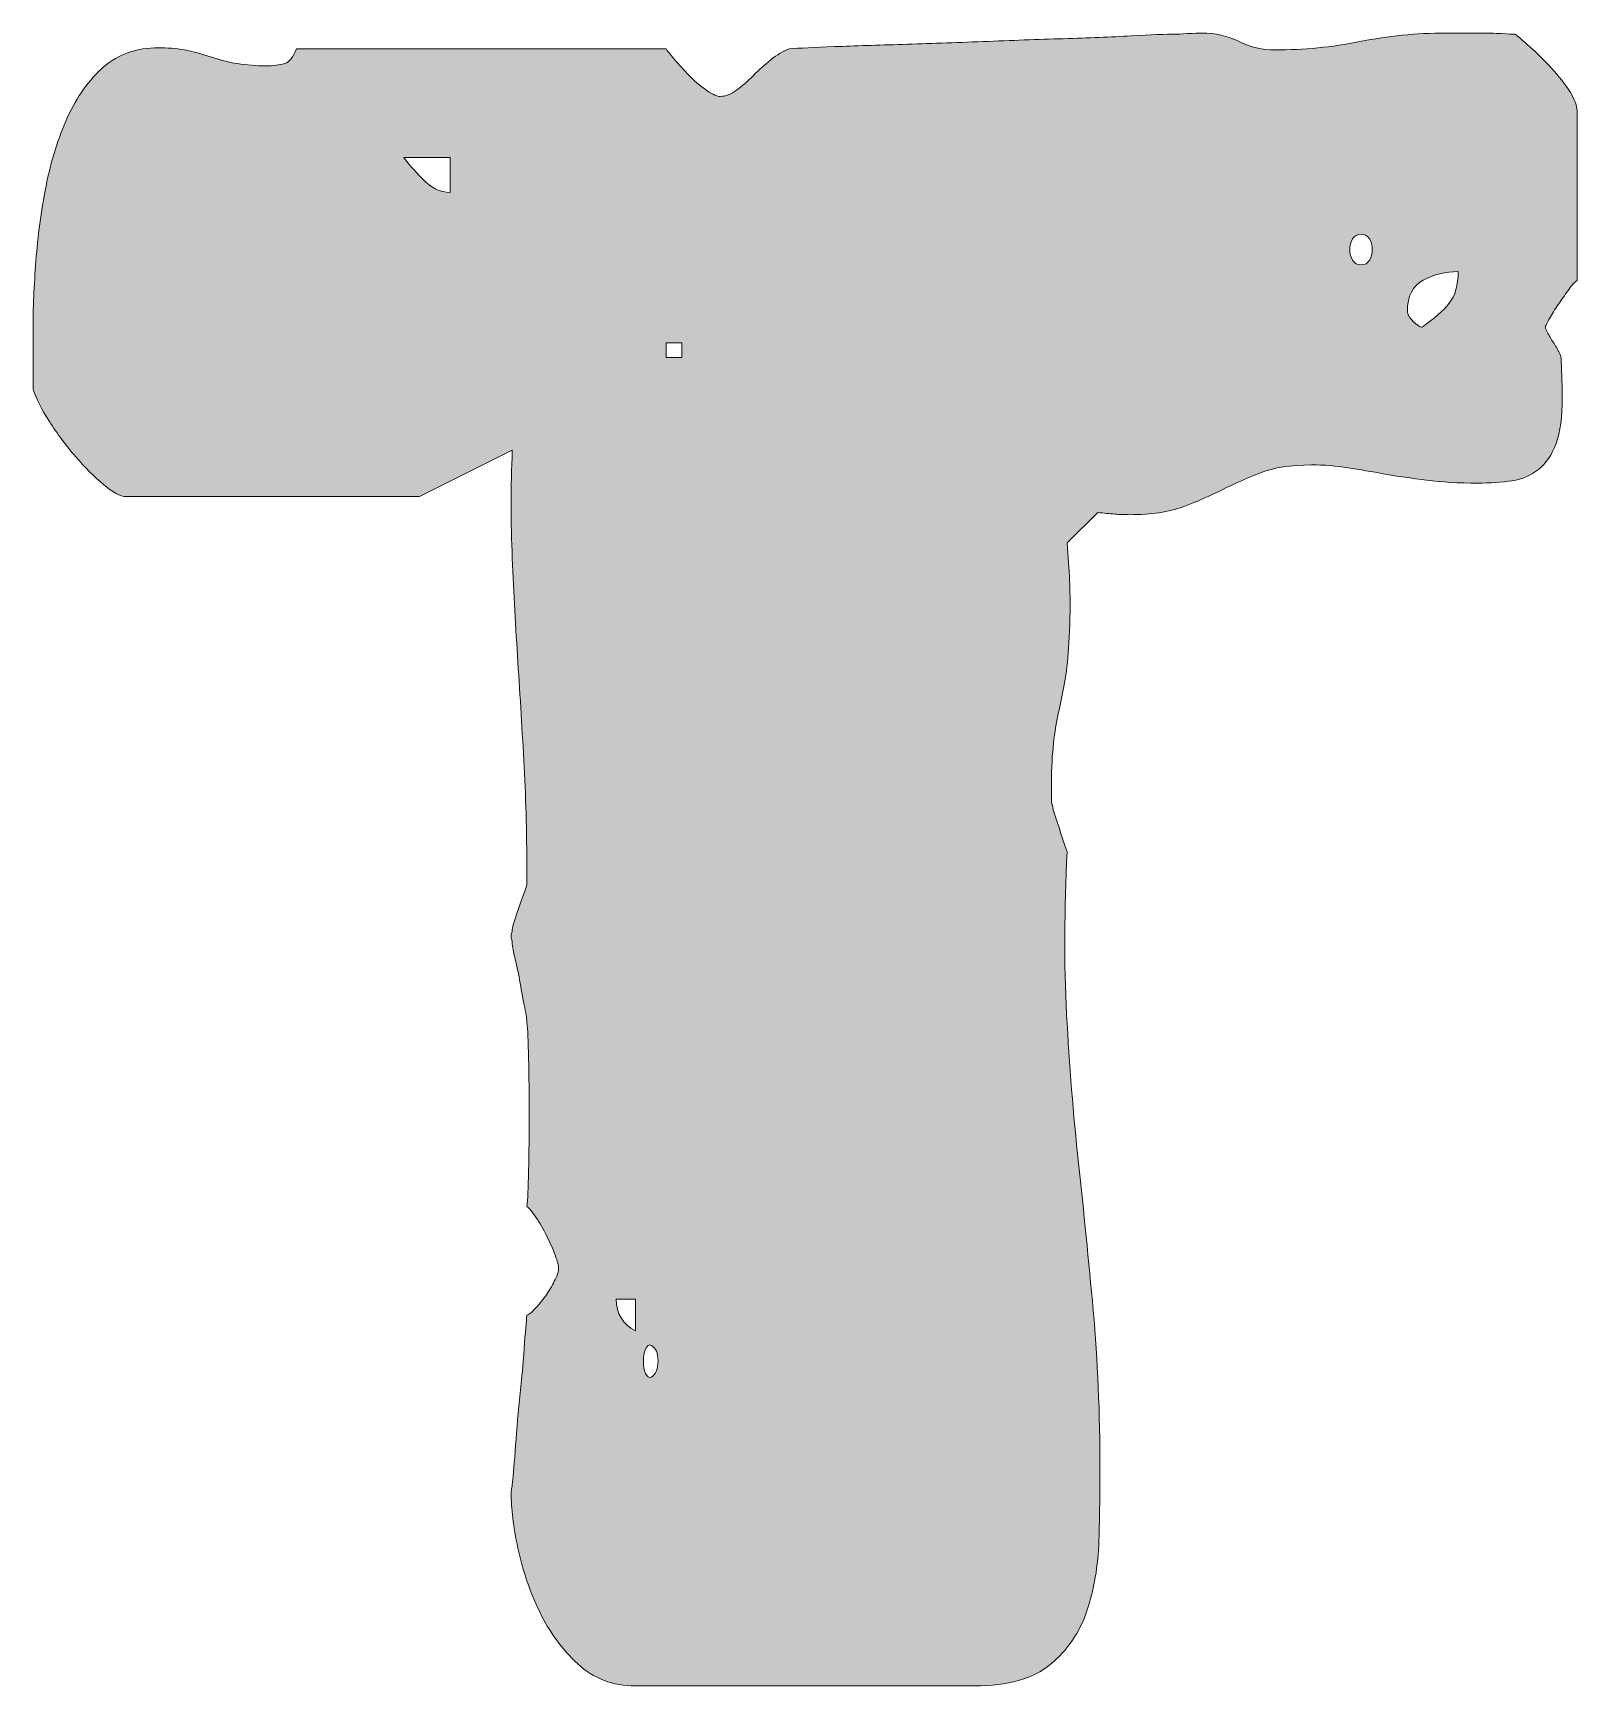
# Model space of a CAD drawing. Header units: inches. Extents: x 158 to 922, y -908 to -172.
# Drawn here: x 551.4 to 667.7, y -509.4 to -384.9 of the extents above; entities that cross this region are included whole.
import ezdxf

# ---------------------------------------------------------------- set-up
doc = ezdxf.new("R2010")
doc.units = ezdxf.units.IN
doc.header["$MEASUREMENT"] = 0
doc.layers.add('Layer 1', color=7, linetype='Continuous')

# ---------------------------------------------------------------- blocks, each defined once
blk = doc.blocks.new('block 4')
at = {"layer": 'Layer 1', "true_color": 0x2a4f7b}
h = blk.add_hatch(color=167, dxfattribs=at)
h.dxf.hatch_style = 2
edge = h.paths.add_edge_path()
edge.add_spline(control_points=[(588.6, -448.95), (588.6, -448.95), (588.6, -448.44), (588.6, -448.44), (588.6, -445.6), (588.53, -442.85), (588.39, -440.18), (588.25, -437.51), (588.09, -434.89), (587.92, -432.3), (587.75, -429.72), (587.61, -427.11), (587.5, -424.47), (587.38, -421.83), (587.38, -419.12), (587.5, -416.34), (587.5, -416.34), (580.51, -419.83), (580.51, -419.83), (580.51, -419.83), (558.38, -419.83), (558.38, -419.83), (557.98, -419.83), (557.42, -419.53), (556.71, -418.93), (556, -418.34), (555.3, -417.63), (554.59, -416.81), (553.88, -415.98), (553.22, -415.1), (552.63, -414.17), (552.03, -413.23), (551.62, -412.42), (551.39, -411.74), (551.39, -411.74), (551.39, -411.23), (551.39, -411.23), (551.39, -410.26), (551.39, -408.96), (551.39, -407.31), (551.39, -405.67), (551.47, -403.92), (551.61, -402.07), (551.75, -400.23), (552, -398.36), (552.37, -396.45), (552.74, -394.55), (553.28, -392.82), (553.99, -391.26), (554.7, -389.7), (555.61, -388.44), (556.71, -387.47), (557.82, -386.51), (559.2, -386.02), (560.84, -386.02), (562.15, -386.02), (563.45, -386.25), (564.76, -386.71), (566.07, -387.16), (567.46, -387.39), (568.93, -387.39), (569.5, -387.39), (569.97, -387.33), (570.34, -387.22), (570.71, -387.1), (571, -386.74), (571.23, -386.11), (571.23, -386.11), (599.08, -386.11), (599.08, -386.11), (599.25, -386.34), (599.5, -386.65), (599.84, -387.05), (600.18, -387.44), (600.55, -387.84), (600.95, -388.24), (601.35, -388.64), (601.76, -388.98), (602.18, -389.26), (602.61, -389.55), (602.94, -389.69), (603.16, -389.69), (603.56, -389.69), (603.97, -389.53), (604.4, -389.22), (604.82, -388.91), (605.25, -388.54), (605.67, -388.11), (606.1, -387.68), (606.54, -387.29), (606.99, -386.92), (607.45, -386.55), (607.9, -386.28), (608.36, -386.11), (609.09, -386.05), (610.23, -386), (611.76, -385.94), (613.3, -385.88), (615.01, -385.83), (616.91, -385.77), (618.82, -385.71), (620.83, -385.64), (622.96, -385.56), (625.09, -385.47), (627.1, -385.4), (629.01, -385.34), (630.91, -385.29), (632.61, -385.22), (634.11, -385.13), (635.62, -385.05), (636.74, -385), (637.48, -385), (637.59, -385), (637.89, -384.99), (638.37, -384.96), (638.85, -384.93), (639.21, -384.92), (639.44, -384.92), (640.46, -384.92), (641.39, -385.13), (642.25, -385.56), (643.1, -385.98), (644, -386.19), (644.97, -386.19), (647.13, -386.19), (649.26, -385.98), (651.36, -385.56), (653.46, -385.13), (655.61, -384.92), (657.83, -384.92), (658, -384.92), (658.34, -384.92), (658.85, -384.92), (659.36, -384.92), (659.88, -384.92), (660.43, -384.92), (660.96, -384.92), (661.49, -384.93), (662, -384.96), (662.51, -384.99), (662.85, -385), (663.02, -385), (663.14, -385.06), (663.45, -385.32), (663.96, -385.77), (664.47, -386.22), (665.01, -386.75), (665.58, -387.34), (666.14, -387.94), (666.64, -388.55), (667.07, -389.17), (667.49, -389.8), (667.71, -390.34), (667.71, -390.79), (667.71, -390.79), (667.71, -403.56), (667.71, -403.56), (667.53, -403.68), (667.34, -403.89), (667.11, -404.2), (666.88, -404.52), (666.64, -404.86), (666.39, -405.23), (666.13, -405.6), (665.9, -405.95), (665.7, -406.29), (665.5, -406.63), (665.38, -406.89), (665.32, -407.06), (665.32, -407.11), (665.38, -407.26), (665.49, -407.48), (665.6, -407.71), (665.75, -407.95), (665.92, -408.21), (666.09, -408.46), (666.23, -408.7), (666.34, -408.93), (666.46, -409.16), (666.51, -409.3), (666.51, -409.35), (666.51, -409.47), (666.53, -409.9), (666.56, -410.63), (666.58, -411.37), (666.6, -411.94), (666.6, -412.34), (666.6, -413.81), (666.44, -414.97), (666.13, -415.83), (665.82, -416.68), (665.38, -417.33), (664.81, -417.78), (664.24, -418.24), (663.58, -418.52), (662.81, -418.64), (662.04, -418.75), (661.18, -418.81), (660.21, -418.81), (658.79, -418.81), (657.52, -418.74), (656.38, -418.59), (655.24, -418.45), (654.19, -418.3), (653.23, -418.13), (652.26, -417.95), (651.34, -417.8), (650.46, -417.66), (649.58, -417.52), (648.66, -417.44), (647.7, -417.44), (646.16, -417.44), (644.89, -417.64), (643.86, -418.04), (642.84, -418.44), (641.88, -418.86), (640.97, -419.32), (640.06, -419.77), (639.08, -420.2), (638.03, -420.59), (636.98, -420.99), (635.63, -421.19), (633.99, -421.19), (633.65, -421.19), (633.28, -421.18), (632.88, -421.15), (632.48, -421.12), (632.06, -421.08), (631.6, -421.02), (631.6, -421.02), (629.3, -423.32), (629.3, -423.32), (629.47, -425.36), (629.54, -427.08), (629.52, -428.47), (629.49, -429.86), (629.43, -431.03), (629.35, -431.96), (629.26, -432.9), (629.15, -433.71), (629.01, -434.39), (628.86, -435.07), (628.72, -435.75), (628.58, -436.43), (628.44, -437.11), (628.32, -437.88), (628.24, -438.73), (628.15, -439.58), (628.11, -440.66), (628.11, -441.97), (628.11, -442.08), (628.11, -442.29), (628.11, -442.61), (628.11, -442.92), (628.14, -443.07), (628.2, -443.07), (628.2, -443.24), (628.25, -443.49), (628.37, -443.8), (628.48, -444.11), (628.59, -444.45), (628.71, -444.82), (628.82, -445.19), (628.93, -445.54), (629.05, -445.88), (629.16, -446.22), (629.25, -446.45), (629.3, -446.56), (629.08, -450.94), (629.06, -455.02), (629.26, -458.83), (629.46, -462.63), (629.76, -466.36), (630.16, -470.02), (630.55, -473.68), (630.92, -477.39), (631.26, -481.13), (631.6, -484.88), (631.77, -488.88), (631.77, -493.14), (631.77, -494.79), (631.74, -496.56), (631.69, -498.46), (631.63, -500.37), (631.33, -502.12), (630.79, -503.74), (630.25, -505.36), (629.33, -506.71), (628.03, -507.79), (626.72, -508.86), (624.82, -509.4), (622.32, -509.4), (622.32, -509.4), (596.78, -509.4), (596.78, -509.4), (595.07, -509.4), (593.63, -508.85), (592.43, -507.74), (591.24, -506.64), (590.28, -505.32), (589.54, -503.78), (588.8, -502.25), (588.26, -500.66), (587.92, -499.02), (587.58, -497.37), (587.41, -496.01), (587.41, -494.93), (587.41, -494.82), (587.42, -494.69), (587.45, -494.55), (587.48, -494.4), (587.5, -494.3), (587.5, -494.25), (587.55, -493.79), (587.62, -492.96), (587.71, -491.74), (587.79, -490.52), (587.91, -489.22), (588.05, -487.86), (588.19, -486.5), (588.3, -485.21), (588.39, -483.99), (588.48, -482.77), (588.55, -481.93), (588.6, -481.48), (588.77, -481.42), (589, -481.23), (589.28, -480.92), (589.57, -480.61), (589.84, -480.27), (590.09, -479.9), (590.35, -479.53), (590.56, -479.16), (590.73, -478.79), (590.9, -478.42), (590.99, -478.15), (590.99, -477.98), (590.99, -477.76), (590.9, -477.42), (590.73, -476.96), (590.56, -476.51), (590.35, -476.03), (590.09, -475.51), (589.84, -475), (589.57, -474.54), (589.28, -474.11), (589, -473.68), (588.77, -473.42), (588.6, -473.3), (588.66, -472.79), (588.7, -471.88), (588.73, -470.58), (588.76, -469.27), (588.77, -467.87), (588.77, -466.36), (588.77, -464.86), (588.76, -463.45), (588.73, -462.15), (588.7, -460.84), (588.66, -459.93), (588.6, -459.42), (588.6, -459.25), (588.55, -458.88), (588.43, -458.31), (588.32, -457.75), (588.2, -457.14), (588.09, -456.48), (587.98, -455.83), (587.85, -455.22), (587.71, -454.65), (587.57, -454.09), (587.5, -453.72), (587.5, -453.55), (587.5, -453.55), (587.5, -453.29), (587.5, -453.29), (587.44, -453.24), (587.41, -453.12), (587.41, -452.95), (587.41, -452.78), (587.44, -452.67), (587.5, -452.61), (587.5, -452.55), (587.5, -452.5), (587.5, -452.44), (587.5, -452.33), (587.55, -452.1), (587.67, -451.76), (587.78, -451.42), (587.91, -451.05), (588.05, -450.65), (588.19, -450.26), (588.32, -449.89), (588.43, -449.54), (588.55, -449.2), (588.6, -449.01), (588.6, -448.95)], knot_values=[0, 0, 0, 0, 1, 1, 1, 2, 2, 2, 3, 3, 3, 4, 4, 4, 5, 5, 5, 6, 6, 6, 7, 7, 7, 8, 8, 8, 9, 9, 9, 10, 10, 10, 11, 11, 11, 12, 12, 12, 13, 13, 13, 14, 14, 14, 15, 15, 15, 16, 16, 16, 17, 17, 17, 18, 18, 18, 19, 19, 19, 20, 20, 20, 21, 21, 21, 22, 22, 22, 23, 23, 23, 24, 24, 24, 25, 25, 25, 26, 26, 26, 27, 27, 27, 28, 28, 28, 29, 29, 29, 30, 30, 30, 31, 31, 31, 32, 32, 32, 33, 33, 33, 34, 34, 34, 35, 35, 35, 36, 36, 36, 37, 37, 37, 38, 38, 38, 39, 39, 39, 40, 40, 40, 41, 41, 41, 42, 42, 42, 43, 43, 43, 44, 44, 44, 45, 45, 45, 46, 46, 46, 47, 47, 47, 48, 48, 48, 49, 49, 49, 50, 50, 50, 51, 51, 51, 52, 52, 52, 53, 53, 53, 54, 54, 54, 55, 55, 55, 56, 56, 56, 57, 57, 57, 58, 58, 58, 59, 59, 59, 60, 60, 60, 61, 61, 61, 62, 62, 62, 63, 63, 63, 64, 64, 64, 65, 65, 65, 66, 66, 66, 67, 67, 67, 68, 68, 68, 69, 69, 69, 70, 70, 70, 71, 71, 71, 72, 72, 72, 73, 73, 73, 74, 74, 74, 75, 75, 75, 76, 76, 76, 77, 77, 77, 78, 78, 78, 79, 79, 79, 80, 80, 80, 81, 81, 81, 82, 82, 82, 83, 83, 83, 84, 84, 84, 85, 85, 85, 86, 86, 86, 87, 87, 87, 88, 88, 88, 89, 89, 89, 90, 90, 90, 91, 91, 91, 92, 92, 92, 93, 93, 93, 94, 94, 94, 95, 95, 95, 96, 96, 96, 97, 97, 97, 98, 98, 98, 99, 99, 99, 100, 100, 100, 101, 101, 101, 102, 102, 102, 103, 103, 103, 104, 104, 104, 105, 105, 105, 106, 106, 106, 107, 107, 107, 108, 108, 108, 109, 109, 109, 110, 110, 110, 111, 111, 111, 112, 112, 112, 113, 113, 113, 114, 114, 114, 115, 115, 115, 116, 116, 116, 117, 117, 117, 118, 118, 118, 119, 119, 119, 120, 120, 120, 121, 121, 121, 122, 122, 122, 123, 123, 123, 124, 124, 124, 125, 125, 125, 126, 126, 126, 127, 127, 127, 128, 128, 128, 129, 129, 129, 130, 130, 130, 131, 131, 131, 132, 132, 132, 132], degree=3, periodic=1)
edge = h.paths.add_edge_path()
edge.add_spline(control_points=[(579.32, -394.28), (579.6, -394.68), (580.07, -395.22), (580.73, -395.9), (581.38, -396.58), (582.07, -396.92), (582.81, -396.92), (582.81, -396.92), (582.81, -394.28), (582.81, -394.28), (582.81, -394.28), (579.32, -394.28), (579.32, -394.28)], knot_values=[0, 0, 0, 0, 1, 1, 1, 2, 2, 2, 3, 3, 3, 4, 4, 4, 4], degree=3, periodic=1)
edge = h.paths.add_edge_path()
edge.add_spline(control_points=[(595.33, -480.28), (595.33, -481.36), (595.81, -482.16), (596.78, -482.67), (596.78, -482.67), (596.78, -480.28), (596.78, -480.28), (596.78, -480.28), (595.33, -480.28), (595.33, -480.28)], knot_values=[0, 0, 0, 0, 1, 1, 1, 2, 2, 2, 3, 3, 3, 3], degree=3, periodic=1)
edge = h.paths.add_edge_path()
edge.add_spline(control_points=[(597.97, -486.16), (598.31, -485.93), (598.48, -485.52), (598.48, -484.92), (598.48, -484.33), (598.31, -483.94), (597.97, -483.77), (597.8, -483.66), (597.66, -483.75), (597.54, -484.03), (597.43, -484.31), (597.37, -484.63), (597.37, -484.97), (597.37, -485.31), (597.43, -485.6), (597.54, -485.86), (597.66, -486.12), (597.8, -486.22), (597.97, -486.16)], knot_values=[0, 0, 0, 0, 1, 1, 1, 2, 2, 2, 3, 3, 3, 4, 4, 4, 5, 5, 5, 6, 6, 6, 6], degree=3, periodic=1)
h.paths.add_polyline_path([(599.08, -408.25), (599.08, -409.35), (600.27, -409.35), (600.27, -408.25)])
edge = h.paths.add_edge_path()
edge.add_spline(control_points=[(651.44, -400.07), (651.16, -400.07), (650.94, -400.19), (650.8, -400.41), (650.66, -400.64), (650.59, -400.91), (650.59, -401.22), (650.59, -401.54), (650.66, -401.81), (650.8, -402.03), (650.94, -402.26), (651.16, -402.37), (651.44, -402.37), (651.73, -402.37), (651.94, -402.26), (652.08, -402.03), (652.22, -401.81), (652.29, -401.54), (652.29, -401.22), (652.29, -400.91), (652.22, -400.64), (652.08, -400.41), (651.94, -400.19), (651.73, -400.07), (651.44, -400.07)], knot_values=[0, 0, 0, 0, 1, 1, 1, 2, 2, 2, 3, 3, 3, 4, 4, 4, 5, 5, 5, 6, 6, 6, 7, 7, 7, 8, 8, 8, 8], degree=3, periodic=1)
edge = h.paths.add_edge_path()
edge.add_spline(control_points=[(658.76, -402.88), (657.8, -402.88), (656.92, -403.1), (656.13, -403.52), (655.33, -403.95), (654.93, -404.73), (654.93, -405.86), (654.93, -406.09), (655.07, -406.35), (655.36, -406.63), (655.64, -406.92), (655.87, -407.06), (656.04, -407.06), (656.95, -406.43), (657.63, -405.84), (658.08, -405.27), (658.54, -404.7), (658.76, -403.91), (658.76, -402.88)], knot_values=[0, 0, 0, 0, 1, 1, 1, 2, 2, 2, 3, 3, 3, 4, 4, 4, 5, 5, 5, 6, 6, 6, 6], degree=3, periodic=1)
at = {"layer": 'Layer 1', "lineweight": 0}
blk.add_lwpolyline([(599.08, -408.25), (599.08, -409.35), (600.27, -409.35), (600.27, -408.25), (599.08, -408.25)], dxfattribs=at)
for points, knots in [([(588.6, -448.95), (588.6, -448.95), (588.6, -448.44), (588.6, -448.44), (588.6, -445.6), (588.53, -442.85), (588.39, -440.18), (588.25, -437.51), (588.09, -434.89), (587.92, -432.3), (587.75, -429.72), (587.61, -427.11), (587.5, -424.47), (587.38, -421.83), (587.38, -419.12), (587.5, -416.34), (587.5, -416.34), (580.51, -419.83), (580.51, -419.83), (580.51, -419.83), (558.38, -419.83), (558.38, -419.83), (557.98, -419.83), (557.42, -419.53), (556.71, -418.93), (556, -418.34), (555.3, -417.63), (554.59, -416.81), (553.88, -415.98), (553.22, -415.1), (552.63, -414.17), (552.03, -413.23), (551.62, -412.42), (551.39, -411.74), (551.39, -411.74), (551.39, -411.23), (551.39, -411.23), (551.39, -410.26), (551.39, -408.96), (551.39, -407.31), (551.39, -405.67), (551.47, -403.92), (551.61, -402.07), (551.75, -400.23), (552, -398.36), (552.37, -396.45), (552.74, -394.55), (553.28, -392.82), (553.99, -391.26), (554.7, -389.7), (555.61, -388.44), (556.71, -387.47), (557.82, -386.51), (559.2, -386.02), (560.84, -386.02), (562.15, -386.02), (563.45, -386.25), (564.76, -386.71), (566.07, -387.16), (567.46, -387.39), (568.93, -387.39), (569.5, -387.39), (569.97, -387.33), (570.34, -387.22), (570.71, -387.1), (571, -386.74), (571.23, -386.11), (571.23, -386.11), (599.08, -386.11), (599.08, -386.11), (599.25, -386.34), (599.5, -386.65), (599.84, -387.05), (600.18, -387.44), (600.55, -387.84), (600.95, -388.24), (601.35, -388.64), (601.76, -388.98), (602.18, -389.26), (602.61, -389.55), (602.94, -389.69), (603.16, -389.69), (603.56, -389.69), (603.97, -389.53), (604.4, -389.22), (604.82, -388.91), (605.25, -388.54), (605.67, -388.11), (606.1, -387.68), (606.54, -387.29), (606.99, -386.92), (607.45, -386.55), (607.9, -386.28), (608.36, -386.11), (609.09, -386.05), (610.23, -386), (611.76, -385.94), (613.3, -385.88), (615.01, -385.83), (616.91, -385.77), (618.82, -385.71), (620.83, -385.64), (622.96, -385.56), (625.09, -385.47), (627.1, -385.4), (629.01, -385.34), (630.91, -385.29), (632.61, -385.22), (634.11, -385.13), (635.62, -385.05), (636.74, -385), (637.48, -385), (637.59, -385), (637.89, -384.99), (638.37, -384.96), (638.85, -384.93), (639.21, -384.92), (639.44, -384.92), (640.46, -384.92), (641.39, -385.13), (642.25, -385.56), (643.1, -385.98), (644, -386.19), (644.97, -386.19), (647.13, -386.19), (649.26, -385.98), (651.36, -385.56), (653.46, -385.13), (655.61, -384.92), (657.83, -384.92), (658, -384.92), (658.34, -384.92), (658.85, -384.92), (659.36, -384.92), (659.88, -384.92), (660.43, -384.92), (660.96, -384.92), (661.49, -384.93), (662, -384.96), (662.51, -384.99), (662.85, -385), (663.02, -385), (663.14, -385.06), (663.45, -385.32), (663.96, -385.77), (664.47, -386.22), (665.01, -386.75), (665.58, -387.34), (666.14, -387.94), (666.64, -388.55), (667.07, -389.17), (667.49, -389.8), (667.71, -390.34), (667.71, -390.79), (667.71, -390.79), (667.71, -403.56), (667.71, -403.56), (667.53, -403.68), (667.34, -403.89), (667.11, -404.2), (666.88, -404.52), (666.64, -404.86), (666.39, -405.23), (666.13, -405.6), (665.9, -405.95), (665.7, -406.29), (665.5, -406.63), (665.38, -406.89), (665.32, -407.06), (665.32, -407.11), (665.38, -407.26), (665.49, -407.48), (665.6, -407.71), (665.75, -407.95), (665.92, -408.21), (666.09, -408.46), (666.23, -408.7), (666.34, -408.93), (666.46, -409.16), (666.51, -409.3), (666.51, -409.35), (666.51, -409.47), (666.53, -409.9), (666.56, -410.63), (666.58, -411.37), (666.6, -411.94), (666.6, -412.34), (666.6, -413.81), (666.44, -414.97), (666.13, -415.83), (665.82, -416.68), (665.38, -417.33), (664.81, -417.78), (664.24, -418.24), (663.58, -418.52), (662.81, -418.64), (662.04, -418.75), (661.18, -418.81), (660.21, -418.81), (658.79, -418.81), (657.52, -418.74), (656.38, -418.59), (655.24, -418.45), (654.19, -418.3), (653.23, -418.13), (652.26, -417.95), (651.34, -417.8), (650.46, -417.66), (649.58, -417.52), (648.66, -417.44), (647.7, -417.44), (646.16, -417.44), (644.89, -417.64), (643.86, -418.04), (642.84, -418.44), (641.88, -418.86), (640.97, -419.32), (640.06, -419.77), (639.08, -420.2), (638.03, -420.59), (636.98, -420.99), (635.63, -421.19), (633.99, -421.19), (633.65, -421.19), (633.28, -421.18), (632.88, -421.15), (632.48, -421.12), (632.06, -421.08), (631.6, -421.02), (631.6, -421.02), (629.3, -423.32), (629.3, -423.32), (629.47, -425.36), (629.54, -427.08), (629.52, -428.47), (629.49, -429.86), (629.43, -431.03), (629.35, -431.96), (629.26, -432.9), (629.15, -433.71), (629.01, -434.39), (628.86, -435.07), (628.72, -435.75), (628.58, -436.43), (628.44, -437.11), (628.32, -437.88), (628.24, -438.73), (628.15, -439.58), (628.11, -440.66), (628.11, -441.97), (628.11, -442.08), (628.11, -442.29), (628.11, -442.61), (628.11, -442.92), (628.14, -443.07), (628.2, -443.07), (628.2, -443.24), (628.25, -443.49), (628.37, -443.8), (628.48, -444.11), (628.59, -444.45), (628.71, -444.82), (628.82, -445.19), (628.93, -445.54), (629.05, -445.88), (629.16, -446.22), (629.25, -446.45), (629.3, -446.56), (629.08, -450.94), (629.06, -455.02), (629.26, -458.83), (629.46, -462.63), (629.76, -466.36), (630.16, -470.02), (630.55, -473.68), (630.92, -477.39), (631.26, -481.13), (631.6, -484.88), (631.77, -488.88), (631.77, -493.14), (631.77, -494.79), (631.74, -496.56), (631.69, -498.46), (631.63, -500.37), (631.33, -502.12), (630.79, -503.74), (630.25, -505.36), (629.33, -506.71), (628.03, -507.79), (626.72, -508.86), (624.82, -509.4), (622.32, -509.4), (622.32, -509.4), (596.78, -509.4), (596.78, -509.4), (595.07, -509.4), (593.63, -508.85), (592.43, -507.74), (591.24, -506.64), (590.28, -505.32), (589.54, -503.78), (588.8, -502.25), (588.26, -500.66), (587.92, -499.02), (587.58, -497.37), (587.41, -496.01), (587.41, -494.93), (587.41, -494.82), (587.42, -494.69), (587.45, -494.55), (587.48, -494.4), (587.5, -494.3), (587.5, -494.25), (587.55, -493.79), (587.62, -492.96), (587.71, -491.74), (587.79, -490.52), (587.91, -489.22), (588.05, -487.86), (588.19, -486.5), (588.3, -485.21), (588.39, -483.99), (588.48, -482.77), (588.55, -481.93), (588.6, -481.48), (588.77, -481.42), (589, -481.23), (589.28, -480.92), (589.57, -480.61), (589.84, -480.27), (590.09, -479.9), (590.35, -479.53), (590.56, -479.16), (590.73, -478.79), (590.9, -478.42), (590.99, -478.15), (590.99, -477.98), (590.99, -477.76), (590.9, -477.42), (590.73, -476.96), (590.56, -476.51), (590.35, -476.03), (590.09, -475.51), (589.84, -475), (589.57, -474.54), (589.28, -474.11), (589, -473.68), (588.77, -473.42), (588.6, -473.3), (588.66, -472.79), (588.7, -471.88), (588.73, -470.58), (588.76, -469.27), (588.77, -467.87), (588.77, -466.36), (588.77, -464.86), (588.76, -463.45), (588.73, -462.15), (588.7, -460.84), (588.66, -459.93), (588.6, -459.42), (588.6, -459.25), (588.55, -458.88), (588.43, -458.31), (588.32, -457.75), (588.2, -457.14), (588.09, -456.48), (587.98, -455.83), (587.85, -455.22), (587.71, -454.65), (587.57, -454.09), (587.5, -453.72), (587.5, -453.55), (587.5, -453.55), (587.5, -453.29), (587.5, -453.29), (587.44, -453.24), (587.41, -453.12), (587.41, -452.95), (587.41, -452.78), (587.44, -452.67), (587.5, -452.61), (587.5, -452.55), (587.5, -452.5), (587.5, -452.44), (587.5, -452.33), (587.55, -452.1), (587.67, -451.76), (587.78, -451.42), (587.91, -451.05), (588.05, -450.65), (588.19, -450.26), (588.32, -449.89), (588.43, -449.54), (588.55, -449.2), (588.6, -449.01), (588.6, -448.95)], [0, 0, 0, 0, 1, 1, 1, 2, 2, 2, 3, 3, 3, 4, 4, 4, 5, 5, 5, 6, 6, 6, 7, 7, 7, 8, 8, 8, 9, 9, 9, 10, 10, 10, 11, 11, 11, 12, 12, 12, 13, 13, 13, 14, 14, 14, 15, 15, 15, 16, 16, 16, 17, 17, 17, 18, 18, 18, 19, 19, 19, 20, 20, 20, 21, 21, 21, 22, 22, 22, 23, 23, 23, 24, 24, 24, 25, 25, 25, 26, 26, 26, 27, 27, 27, 28, 28, 28, 29, 29, 29, 30, 30, 30, 31, 31, 31, 32, 32, 32, 33, 33, 33, 34, 34, 34, 35, 35, 35, 36, 36, 36, 37, 37, 37, 38, 38, 38, 39, 39, 39, 40, 40, 40, 41, 41, 41, 42, 42, 42, 43, 43, 43, 44, 44, 44, 45, 45, 45, 46, 46, 46, 47, 47, 47, 48, 48, 48, 49, 49, 49, 50, 50, 50, 51, 51, 51, 52, 52, 52, 53, 53, 53, 54, 54, 54, 55, 55, 55, 56, 56, 56, 57, 57, 57, 58, 58, 58, 59, 59, 59, 60, 60, 60, 61, 61, 61, 62, 62, 62, 63, 63, 63, 64, 64, 64, 65, 65, 65, 66, 66, 66, 67, 67, 67, 68, 68, 68, 69, 69, 69, 70, 70, 70, 71, 71, 71, 72, 72, 72, 73, 73, 73, 74, 74, 74, 75, 75, 75, 76, 76, 76, 77, 77, 77, 78, 78, 78, 79, 79, 79, 80, 80, 80, 81, 81, 81, 82, 82, 82, 83, 83, 83, 84, 84, 84, 85, 85, 85, 86, 86, 86, 87, 87, 87, 88, 88, 88, 89, 89, 89, 90, 90, 90, 91, 91, 91, 92, 92, 92, 93, 93, 93, 94, 94, 94, 95, 95, 95, 96, 96, 96, 97, 97, 97, 98, 98, 98, 99, 99, 99, 100, 100, 100, 101, 101, 101, 102, 102, 102, 103, 103, 103, 104, 104, 104, 105, 105, 105, 106, 106, 106, 107, 107, 107, 108, 108, 108, 109, 109, 109, 110, 110, 110, 111, 111, 111, 112, 112, 112, 113, 113, 113, 114, 114, 114, 115, 115, 115, 116, 116, 116, 117, 117, 117, 118, 118, 118, 119, 119, 119, 120, 120, 120, 121, 121, 121, 122, 122, 122, 123, 123, 123, 124, 124, 124, 125, 125, 125, 126, 126, 126, 127, 127, 127, 128, 128, 128, 129, 129, 129, 130, 130, 130, 131, 131, 131, 132, 132, 132, 132]), ([(579.32, -394.28), (579.6, -394.68), (580.07, -395.22), (580.73, -395.9), (581.38, -396.58), (582.07, -396.92), (582.81, -396.92), (582.81, -396.92), (582.81, -394.28), (582.81, -394.28), (582.81, -394.28), (579.32, -394.28), (579.32, -394.28)], [0, 0, 0, 0, 1, 1, 1, 2, 2, 2, 3, 3, 3, 4, 4, 4, 4]), ([(651.44, -400.07), (651.16, -400.07), (650.94, -400.19), (650.8, -400.41), (650.66, -400.64), (650.59, -400.91), (650.59, -401.22), (650.59, -401.54), (650.66, -401.81), (650.8, -402.03), (650.94, -402.26), (651.16, -402.37), (651.44, -402.37), (651.73, -402.37), (651.94, -402.26), (652.08, -402.03), (652.22, -401.81), (652.29, -401.54), (652.29, -401.22), (652.29, -400.91), (652.22, -400.64), (652.08, -400.41), (651.94, -400.19), (651.73, -400.07), (651.44, -400.07)], [0, 0, 0, 0, 1, 1, 1, 2, 2, 2, 3, 3, 3, 4, 4, 4, 5, 5, 5, 6, 6, 6, 7, 7, 7, 8, 8, 8, 8]), ([(658.76, -402.88), (657.8, -402.88), (656.92, -403.1), (656.13, -403.52), (655.33, -403.95), (654.93, -404.73), (654.93, -405.86), (654.93, -406.09), (655.07, -406.35), (655.36, -406.63), (655.64, -406.92), (655.87, -407.06), (656.04, -407.06), (656.95, -406.43), (657.63, -405.84), (658.08, -405.27), (658.54, -404.7), (658.76, -403.91), (658.76, -402.88)], [0, 0, 0, 0, 1, 1, 1, 2, 2, 2, 3, 3, 3, 4, 4, 4, 5, 5, 5, 6, 6, 6, 6]), ([(595.33, -480.28), (595.33, -481.36), (595.81, -482.16), (596.78, -482.67), (596.78, -482.67), (596.78, -480.28), (596.78, -480.28), (596.78, -480.28), (595.33, -480.28), (595.33, -480.28)], [0, 0, 0, 0, 1, 1, 1, 2, 2, 2, 3, 3, 3, 3]), ([(597.97, -486.16), (598.31, -485.93), (598.48, -485.52), (598.48, -484.92), (598.48, -484.33), (598.31, -483.94), (597.97, -483.77), (597.8, -483.66), (597.66, -483.75), (597.54, -484.03), (597.43, -484.31), (597.37, -484.63), (597.37, -484.97), (597.37, -485.31), (597.43, -485.6), (597.54, -485.86), (597.66, -486.12), (597.8, -486.22), (597.97, -486.16)], [0, 0, 0, 0, 1, 1, 1, 2, 2, 2, 3, 3, 3, 4, 4, 4, 5, 5, 5, 6, 6, 6, 6])]:
    blk.add_open_spline(points, degree=3, knots=knots, dxfattribs=at)
blk = doc.blocks.new('block 2')
at = {"layer": 'Layer 1'}
blk.add_blockref('block 4', (0, 0), dxfattribs=at)

msp = doc.modelspace()

# ---------------------------------------------------------------- block references
at = {"layer": 'Layer 1'}
msp.add_blockref('block 2', (0, 0), dxfattribs=at)

doc.saveas('drawing.dxf')
